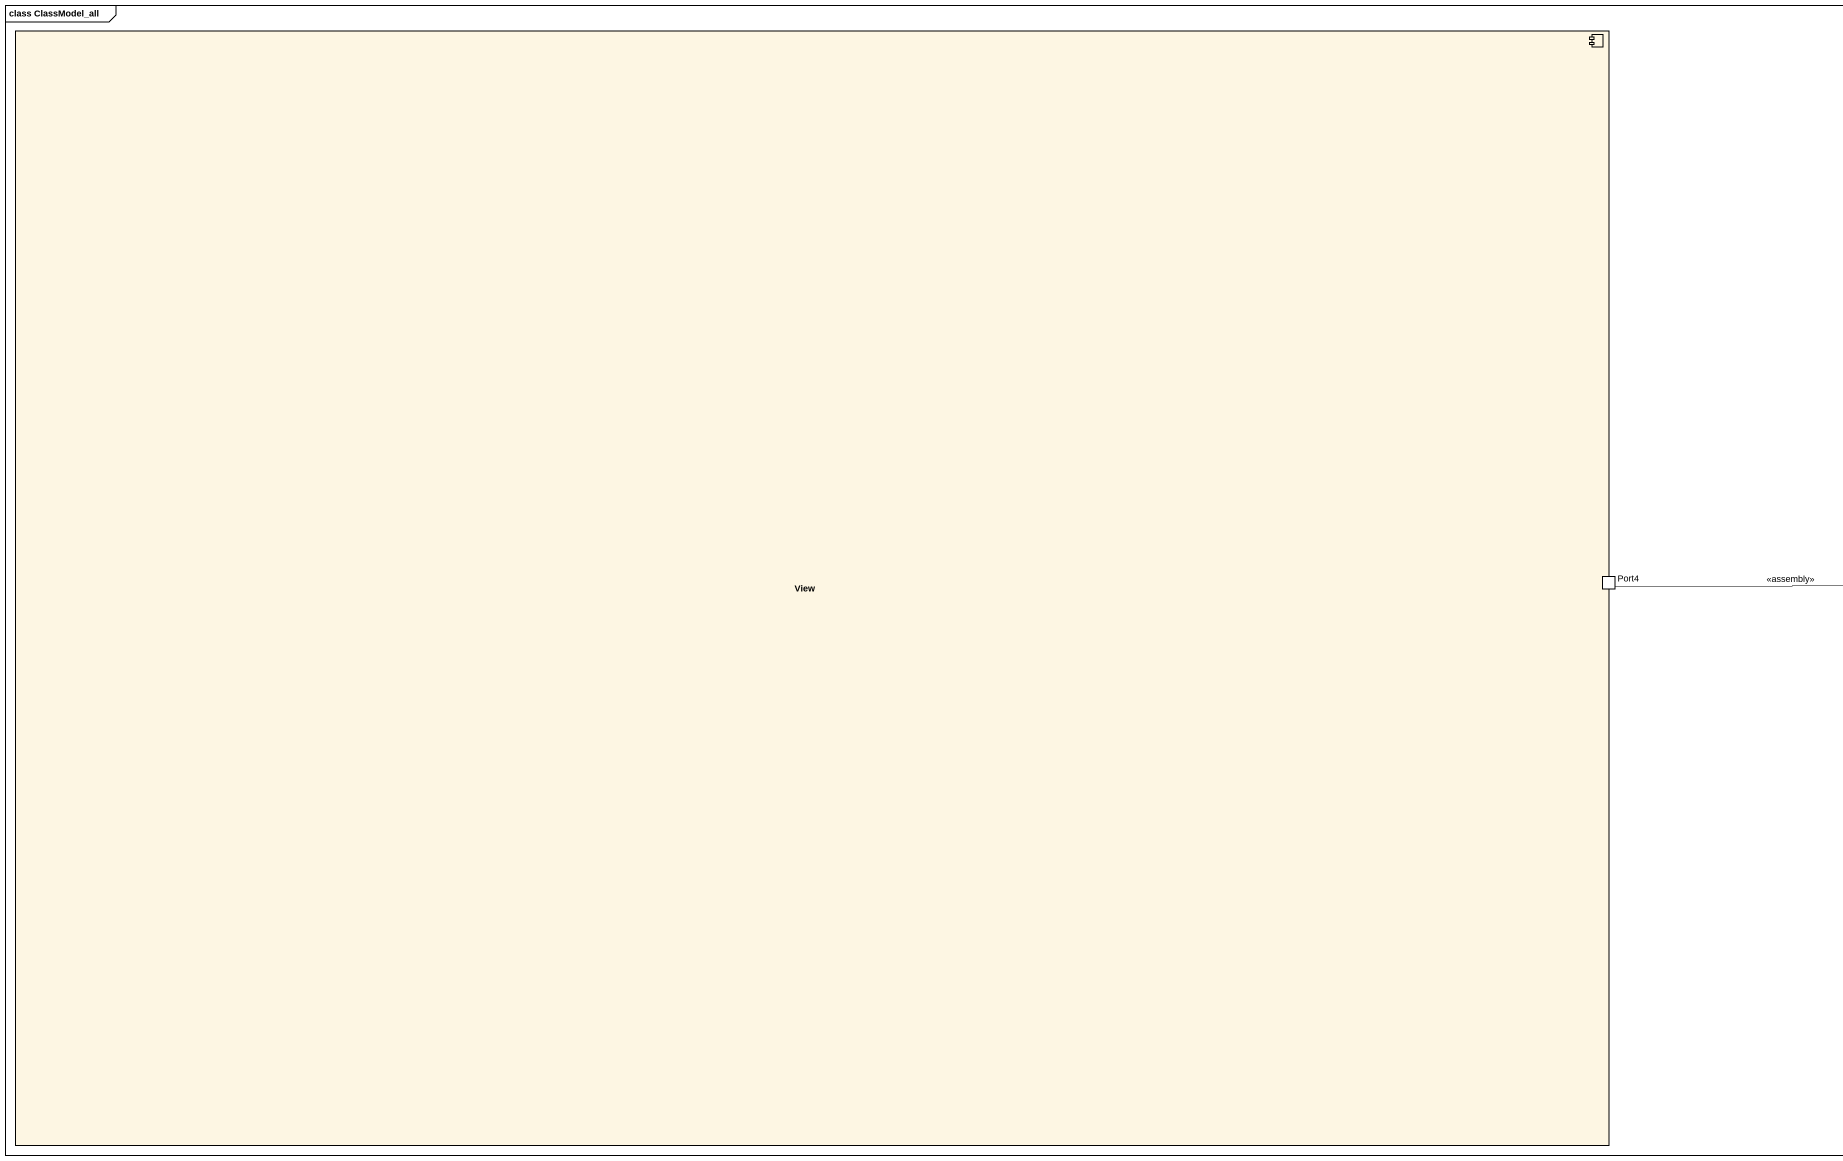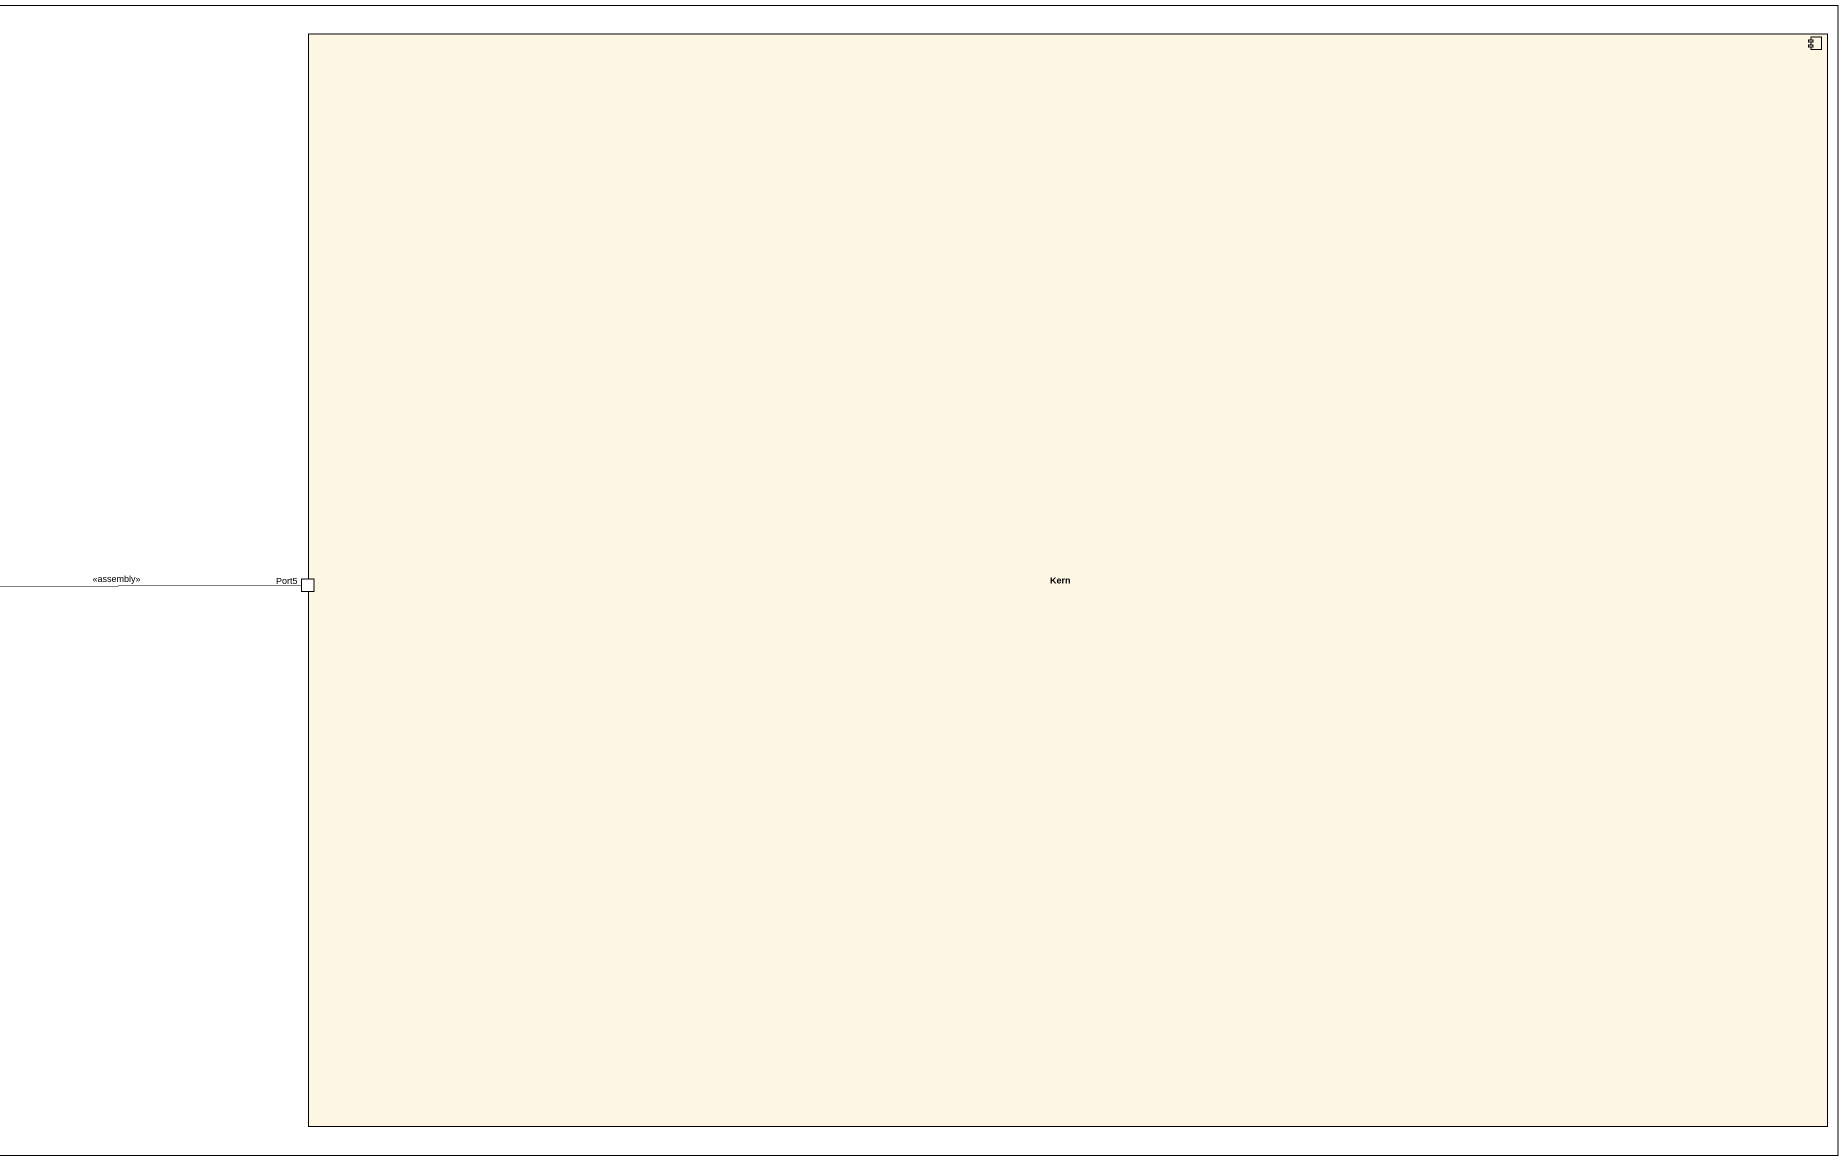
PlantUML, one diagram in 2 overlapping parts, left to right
@startuml
mainframe class ClassModel_all
component View {
  port Port4
}
component Kern {
  port Port5
}
View -right- Port5 : <<assembly>>
@enduml
